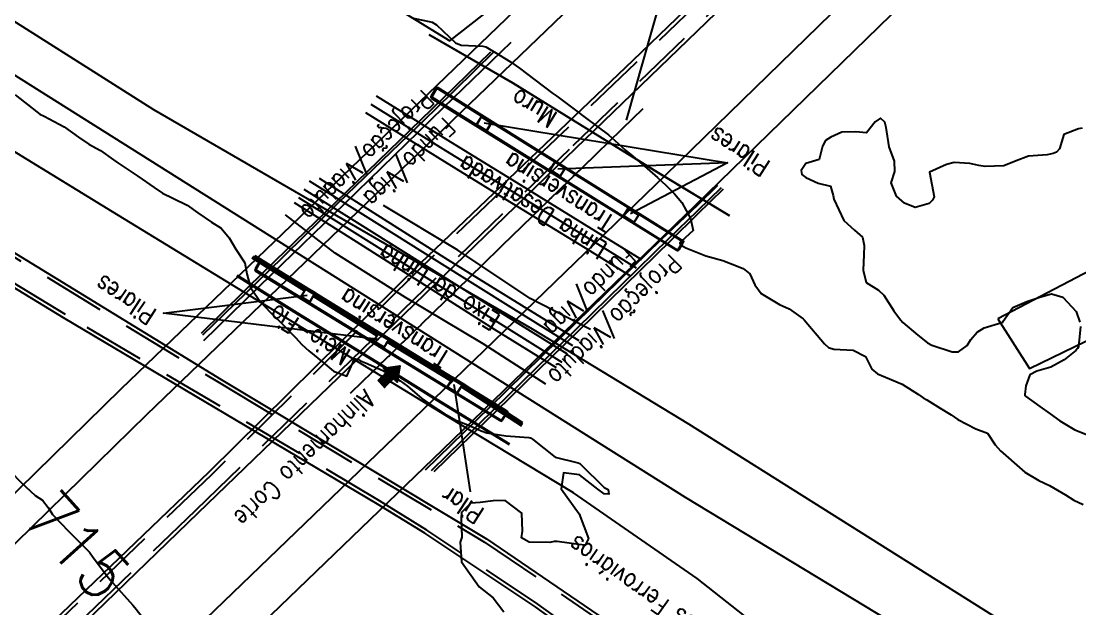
# Model space of a CAD drawing. Header units: metres. Extents: x 298520 to 308411, y 7433745 to 7450750.
# Drawn here: x 306689.3 to 306774.9, y 7435484.2 to 7435531.7 of the extents above; entities that cross this region are included whole.
import ezdxf
from ezdxf.enums import TextEntityAlignment as Align

# ---------------------------------------------------------------- set-up
doc = ezdxf.new("R2010")
doc.units = ezdxf.units.M
doc.header["$LTSCALE"] = 10
for name, pattern in [('CENTER', [2, 1.25, -0.25, 0.25, -0.25]), ('CONTINUO', [0]), ('DASHED', [0.75, 0.5, -0.25]), ('TRACEJADO', [8.7, 8, -0.7]), ('TRACO-PONTO', [9.4, 8, -0.7, 0, -0.7])]:
    doc.linetypes.add(name, pattern=pattern)
doc.layers.get('0').update_dxf_attribs({"color": 45})
for name, color, linetype in [('ALINHAMENTO_SEÇÃO', 45, 'CONTINUO'), ('Canteiro', 45, 'DASHED'), ('Cotas', 45, 'Continuous'), ('Curvas de Nivel 1m', 11, 'Continuous'), ('Curvas de Nivel 5m', 15, 'Continuous'), ('Edificações', 30, 'Continuous'), ('EIXO', 45, 'CENTER'), ('LASTRO', 45, 'Continuous'), ('Linha Férrea', 251, 'TRACKS'), ('MEIO-FIO', 45, 'Continuous'), ('MURETA', 30, 'Continuous'), ('MURO', 30, 'Continuous'), ('PILAR', 45, 'Continuous'), ('Pontes e viadutos', 190, 'Continuous'), ('TEXTO', 45, 'Continuous'), ('TRILHO', 45, 'Continuous'), ('VIADUTO', 190, 'Continuous'), ('Vias Primárias', 230, 'Continuous'), ('VIGA', 190, 'Continuous')]:
    doc.layers.add(name, color=color, linetype=linetype)
doc.styles.add('ROMANS', font='romans', dxfattribs={"height": 0.2})
doc.styles.add('SIMPLEX', font='simplex', dxfattribs={"height": 0.2})
doc.styles.get("Standard").update_dxf_attribs({"font": 'simplex.shx'})
doc.styles.add('Style-STANDARD', font='STANDARD.shx')
doc.linetypes.add('TRACKS', pattern='A,0.15,[130,ltypeshp.shx,S=0.25,R=0,X=0,Y=0],0.15', length=0.3)

# ---------------------------------------------------------------- blocks, each defined once
blk = doc.blocks.new('SIMB_PONTO')
at = {"color": 0}
blk.add_point((0, 0), dxfattribs=at)
for tag in ['desc:', 'cota:', 'pto:']:
    blk.add_attdef(tag, (0, 0), '', height=1)

msp = doc.modelspace()

# ---------------------------------------------------------------- hatches: boundary and pattern name
at = {"layer": 'TEXTO'}
msp.add_hatch(color=256, dxfattribs=at).paths.add_polyline_path([(306718.144, 7435502.642), (306718.874, 7435503.347), (306718.576, 7435503.656), (306719.91, 7435503.834), (306719.686, 7435502.506), (306719.388, 7435502.815), (306718.658, 7435502.11)])

# ---------------------------------------------------------------- linework, layer by layer
at = {"layer": 'ALINHAMENTO_SEÇÃO', "color": 1, "linetype": 'TRACO-PONTO', "flags": 128}
msp.add_lwpolyline([(306715.932, 7435501.624), (306716.917, 7435502.584), (306716.94, 7435502.607), (306716.955, 7435502.621), (306716.978, 7435502.643), (306717.533, 7435503.185), (306717.564, 7435503.214), (306717.566, 7435503.216), (306717.567, 7435503.217), (306717.626, 7435503.275), (306717.771, 7435503.416), (306717.785, 7435503.43), (306717.928, 7435503.569), (306717.94, 7435503.581), (306718.284, 7435503.916), (306718.3, 7435503.931), (306718.345, 7435503.975), (306718.413, 7435504.041), (306718.518, 7435504.144), (306718.977, 7435504.591), (306718.993, 7435504.607), (306719.159, 7435504.769), (306719.175, 7435504.784), (306719.184, 7435504.793), (306719.21, 7435504.818), (306719.228, 7435504.836), (306719.251, 7435504.858), (306719.342, 7435504.946), (306719.513, 7435505.113), (306719.658, 7435505.255), (306719.675, 7435505.271), (306719.707, 7435505.302), (306719.743, 7435505.337), (306719.824, 7435505.417), (306719.849, 7435505.441), (306719.885, 7435505.476), (306719.894, 7435505.484), (306719.914, 7435505.504), (306719.921, 7435505.511), (306720.188, 7435505.771), (306720.205, 7435505.788), (306720.58, 7435506.153), (306720.716, 7435506.285), (306720.81, 7435506.377), (306720.878, 7435506.443), (306720.978, 7435506.541), (306721.009, 7435506.571), (306721.041, 7435506.602), (306721.042, 7435506.603), (306721.082, 7435506.642), (306721.65, 7435507.195), (306721.673, 7435507.218), (306721.684, 7435507.228), (306721.699, 7435507.243), (306722.541, 7435508.063), (306723.733, 7435509.225), (306724.17, 7435509.651), (306724.481, 7435509.953), (306724.76, 7435510.226), (306725.35, 7435510.8), (306725.755, 7435511.195), (306726.508, 7435511.929), (306728.22, 7435513.597), (306728.975, 7435514.332), (306730.664, 7435515.978), (306731.206, 7435516.506), (306731.228, 7435516.528), (306731.245, 7435516.544), (306731.255, 7435516.554), (306731.266, 7435516.564), (306731.821, 7435517.105), (306731.846, 7435517.13), (306731.851, 7435517.134), (306731.855, 7435517.138), (306731.914, 7435517.195), (306732.023, 7435517.302), (306732.034, 7435517.313), (306732.196, 7435517.471), (306732.204, 7435517.478), (306732.69, 7435517.952), (306732.723, 7435517.984), (306733.233, 7435518.48), (306733.244, 7435518.491), (306733.402, 7435518.645), (306733.407, 7435518.65), (306733.431, 7435518.673), (306733.457, 7435518.699), (306733.48, 7435518.721), (306733.498, 7435518.739), (306733.532, 7435518.772), (306733.927, 7435519.157), (306733.937, 7435519.167), (306734.082, 7435519.308), (306734.11, 7435519.335), (306734.127, 7435519.352), (306734.149, 7435519.373), (306734.426, 7435519.643), (306734.436, 7435519.653), (306734.907, 7435520.112), (306734.927, 7435520.132), (306735.07, 7435520.271), (306735.092, 7435520.292), (306735.226, 7435520.423), (306735.259, 7435520.455), (306735.263, 7435520.458), (306735.299, 7435520.494), (306735.843, 7435521.024), (306735.857, 7435521.038), (306735.881, 7435521.061), (306735.892, 7435521.072), (306736.778, 7435521.935), (306736.792, 7435521.948), (306737.89, 7435523.018), (306739.579, 7435524.664)], dxfattribs=at)
at = {"layer": 'Canteiro', "elevation": 711.521}
msp.add_lwpolyline([(306325.169, 7435669.465, -0.017717), (306333.533, 7435666.705, -0.018337), (306349.834, 7435659.988), (306376.476, 7435648.946), (306412.766, 7435634.451), (306447.285, 7435620.83), (306485.399, 7435605.06), (306528.472, 7435587.669), (306575.977, 7435568.437), (306600.842, 7435558.536), (306613.389, 7435553.262), (306628.575, 7435546.58), (306648.01, 7435536.943), (306666.637, 7435526.444), (306684.995, 7435514.926), (306705.293, 7435502.487), (306726.767, 7435489.577), (306740.34, 7435480.311), (306747.23, 7435474.875), (306759.133, 7435465.069), (306768.715, 7435456.447), (306777.704, 7435447.898)], format="xyb", dxfattribs=at)
msp.add_lwpolyline([(306780.235, 7435442.374), (306770.216, 7435452.666), (306759.998, 7435462.2), (306746.043, 7435473.748), (306731.069, 7435484.548), (306722.1, 7435490.541), (306718.266, 7435492.913), (306692.869, 7435507.983), (306672.16, 7435520.61), (306651.711, 7435532.67), (306642.885, 7435537.31), (306626.919, 7435545.093), (306607.837, 7435553.616), (306586.108, 7435562.545), (306562.613, 7435572.092), (306528.321, 7435585.942), (306491.715, 7435600.673), (306457.857, 7435614.395)], dxfattribs=at)
at = {"layer": 'Canteiro'}
msp.add_lwpolyline([(306779.453, 7435567.384), (306755.267, 7435544.056), (306738.97, 7435528.331), (306721.781, 7435511.94), (306704.671, 7435495.017), (306680.822, 7435472.148), (306656.673, 7435448.597), (306631.24, 7435424.34), (306612.75, 7435406.028, -0.001705), (306610.261, 7435403.58, -0.012031), (306608.037, 7435401.509, 0.980764), (306608.904, 7435400.492), (306625.051, 7435416.325), (306643.309, 7435433.862), (306660.062, 7435450.023), (306679.189, 7435468.546), (306689.201, 7435478.436), (306703.401, 7435492.163), (306719.258, 7435507.477), (306733.932, 7435521.675), (306755.089, 7435542.128), (306773.572, 7435559.829), (306790.424, 7435576.064)], format="xyb", dxfattribs=at)
at = {"layer": 'Curvas de Nivel 1m', "flags": 128}
for points, elevation in [([(306720.883, 7435531.992), (306722.511, 7435531.637), (306722.877, 7435531.433), (306724.407, 7435529.985), (306724.861, 7435529.776), (306726.619, 7435529.712), (306726.86, 7435529.66), (306727.55, 7435529.249), (306728.848, 7435528.433), (306729.583, 7435527.923), (306730.829, 7435526.985), (306732.295, 7435525.888), (306732.594, 7435525.666), (306732.809, 7435525.508), (306734.224, 7435524.44), (306734.794, 7435524.014), (306735.003, 7435523.858), (306736.773, 7435522.519), (306737.558, 7435521.828), (306738.2, 7435521.261), (306738.753, 7435520.808), (306739.911, 7435519.798), (306740.736, 7435519.071), (306741.411, 7435518.461), (306742.133, 7435517.769), (306742.712, 7435517.043), (306743.421, 7435515.753), (306743.632, 7435514.802), (306742.674, 7435513.913), (306742.542, 7435513.762), (306742.671, 7435513.6), (306743.039, 7435513.385), (306744.658, 7435512.741), (306746.03, 7435512.349), (306746.649, 7435512.12), (306747.667, 7435511.705), (306748.224, 7435511.281), (306748.63, 7435510.387), (306749.137, 7435509.685), (306750.614, 7435508.811), (306751.393, 7435508.44), (306752.537, 7435507.641), (306752.602, 7435507.574), (306754.266, 7435505.623), (306754.57, 7435505.314), (306755.009, 7435505.175), (306756.568, 7435505.1), (306757.57, 7435504.592), (306758.074, 7435503.577), (306758.547, 7435503.19), (306759.183, 7435502.924), (306760.535, 7435502.345), (306761.845, 7435501.53), (306762.247, 7435501.251), (306762.519, 7435501.083), (306763.616, 7435500.405), (306764.507, 7435499.871), (306765.04, 7435499.495), (306766.496, 7435498.747), (306767.426, 7435498.399), (306768.069, 7435497.456), (306768.476, 7435496.969), (306770.232, 7435495.432), (306770.451, 7435495.244), (306771.589, 7435494.558), (306772.441, 7435494.161), (306773.746, 7435493.387), (306774.427, 7435492.958), (306775.177, 7435492.617)], 713), ([(306688.807, 7435525.77), (306690.565, 7435524.392), (306690.79, 7435524.217), (306691.137, 7435524.035), (306692.775, 7435523.178), (306693.925, 7435522.348), (306694.757, 7435521.789), (306695.693, 7435521.266), (306696.745, 7435520.507), (306697.01, 7435520.307), (306698.732, 7435519.196), (306700.037, 7435518.277), (306700.716, 7435517.811), (306701.552, 7435517.415), (306702.702, 7435516.852), (306703.566, 7435516.231), (306704.685, 7435515.459), (306705.452, 7435514.98), (306706.109, 7435514.198), (306706.659, 7435513.291), (306707.368, 7435512.183), (306707.532, 7435511.283), (306707.842, 7435510.178), (306708.612, 7435509.057), (306709.461, 7435508.161), (306710.586, 7435507.052), (306711.484, 7435506.136), (306711.997, 7435505.558), (306712.562, 7435505.04), (306713.7, 7435504.109), (306714.543, 7435503.406), (306715.623, 7435503.002), (306716.116, 7435504.084), (306716.216, 7435504.424), (306716.556, 7435504.351), (306716.732, 7435504.254), (306717.145, 7435504.071), (306718.544, 7435503.467), (306719.947, 7435502.62), (306720.525, 7435502.196), (306720.722, 7435502.027), (306721.69, 7435501.188), (306722.509, 7435500.627), (306723.503, 7435499.99), (306724.497, 7435499.424), (306725.409, 7435499.056), (306726.489, 7435498.567), (306726.942, 7435498.407), (306728.485, 7435498.177), (306730.352, 7435498.043), (306730.484, 7435498.011), (306730.553, 7435497.979), (306730.631, 7435497.908), (306732.462, 7435496.458), (306734.341, 7435495.975), (306734.454, 7435495.932), (306734.547, 7435495.859), (306736.435, 7435494.005), (306736.535, 7435493.939), (306736.76, 7435493.835), (306736.815, 7435493.446), (306736.428, 7435493.484), (306735.915, 7435493.845), (306734.445, 7435495.029), (306733.133, 7435495.186), (306732.965, 7435493.875), (306734.403, 7435491.86), (306735.168, 7435489.852), (306734.91, 7435489.322), (306734.378, 7435489.37), (306732.631, 7435489.627), (306732.38, 7435489.613), (306732.044, 7435489.55), (306730.379, 7435489.56), (306729.757, 7435489.916), (306729.833, 7435490.471), (306729.773, 7435491.916), (306728.418, 7435492.937), (306727.459, 7435492.902), (306726.415, 7435492.787), (306725.665, 7435492.717), (306724.906, 7435491.975), (306724.864, 7435491.509), (306724.933, 7435489.975), (306724.798, 7435489.557), (306724.895, 7435487.975), (306726.333, 7435485.96), (306727.449, 7435485.068), (306728.313, 7435483.93)], 714), ([(306775.08, 7435523.085), (306774.787, 7435523.007), (306773.617, 7435522.555), (306773.256, 7435521.395), (306773.025, 7435521.132), (306772.759, 7435521.023), (306772.254, 7435520.903), (306770.757, 7435520.799), (306769.753, 7435520.44), (306768.749, 7435520.036), (306767.243, 7435519.968), (306766.749, 7435520.061), (306766.016, 7435520.222), (306764.751, 7435520.301), (306764.13, 7435520.125), (306762.743, 7435519.52), (306763.121, 7435517.516), (306762.998, 7435517.238), (306762.715, 7435516.968), (306761.583, 7435516.663), (306760.715, 7435516.998), (306760.089, 7435517.556), (306759.635, 7435518.66), (306759.945, 7435519.558), (306759.91, 7435520.4), (306759.489, 7435521.563), (306759.235, 7435523.116), (306759.136, 7435523.567), (306758.796, 7435523.872), (306758.356, 7435523.577), (306757.66, 7435522.706), (306756.78, 7435522.765), (306755.653, 7435522.738), (306754.774, 7435522.351), (306754.328, 7435522.066), (306754.09, 7435521.627), (306753.835, 7435520.546), (306752.749, 7435520.224), (306752.362, 7435519.646), (306752.416, 7435519.321), (306752.737, 7435519.076), (306753.748, 7435518.615), (306754.73, 7435518.37), (306754.947, 7435517.618), (306755.014, 7435517.321), (306755.814, 7435515.609), (306756.685, 7435514.824), (306757.337, 7435514.247), (306757.467, 7435513.588), (306757.439, 7435512.811), (306757.372, 7435511.589), (306757.629, 7435510.581), (306758.627, 7435509.954), (306759.05, 7435509.566), (306759.867, 7435508.3), (306760.412, 7435507.552), (306760.6, 7435507.344), (306761.797, 7435506.32), (306762.576, 7435505.71), (306762.936, 7435505.516), (306764.568, 7435504.967), (306765.09, 7435504.973), (306765.783, 7435505.488), (306766.096, 7435505.969), (306766.589, 7435506.573), (306767.157, 7435506.909), (306768.601, 7435507.345), (306768.67, 7435507.381), (306768.714, 7435507.449), (306769.49, 7435508.566), (306770.619, 7435509.051), (306771.762, 7435509.413), (306772.626, 7435509.664), (306773.532, 7435509.391), (306774.612, 7435508.245), (306774.915, 7435507.377)], 712), ([(306774.952, 7435507.022), (306774.79, 7435505.378), (306774.715, 7435505.235), (306774.57, 7435505.089), (306773.629, 7435504.323), (306772.556, 7435503.728), (306771.431, 7435503.417), (306770.868, 7435503.106), (306770.535, 7435502.221), (306770.445, 7435501.51), (306770.469, 7435501.431), (306770.522, 7435501.37), (306771.66, 7435500.558), (306772.508, 7435499.942), (306773.278, 7435499.392), (306774.496, 7435498.646), (306775.67, 7435498.189)], 712)]:
    msp.add_lwpolyline(points, dxfattribs=dict(at, elevation=elevation))
at = {"layer": 'Curvas de Nivel 5m', "elevation": 715, "flags": 128}
msp.add_lwpolyline([(306688.441, 7435495.254), (306689.294, 7435494.401), (306690.422, 7435493.348), (306691.013, 7435492.975), (306691.467, 7435492.374), (306691.823, 7435491.794), (306692.391, 7435491.204), (306693.218, 7435490.352), (306694.372, 7435489.201), (306694.802, 7435488.768), (306695.118, 7435488.329), (306696.339, 7435486.687), (306696.667, 7435486.307), (306698.315, 7435484.479), (306698.479, 7435484.288), (306699.187, 7435483.398)], dxfattribs=at)
at = {"layer": 'Edificações'}
msp.add_lwpolyline([(306702.997, 7435543.038), (306723.955, 7435530.145), (306728.888, 7435534.028)], dxfattribs=at)
msp.add_lwpolyline([(306768.269, 7435507.653), (306770.825, 7435503.625), (306784.438, 7435510.243), (306782.637, 7435515.169)], close=True, dxfattribs=at)
at = {"layer": 'EIXO', "linetype": 'CONTINUO'}
for points in [[(306739.053, 7435511.734, 713.498), (306735.352, 7435514.041, 713.53), (306728.914, 7435517.99, 713.583), (306723.974, 7435521.034, 713.611), (306717.592, 7435524.984, 713.633)], [(306733.473, 7435504.781, 713.52), (306728.493, 7435507.893, 713.544), (306722.502, 7435511.637, 713.561), (306716.704, 7435515.275, 713.565), (306712.178, 7435518.101, 713.575)]]:
    msp.add_polyline3d(points, dxfattribs=at)
at = {"layer": 'LASTRO', "linetype": 'CONTINUO'}
for points in [[(306734.404, 7435505.853, 713.476), (306729.767, 7435508.722, 713.516), (306723.783, 7435512.41, 713.565), (306717.837, 7435516.189, 713.581), (306713.416, 7435519.004, 713.566)], [(306732.573, 7435503.676, 713.427), (306727.572, 7435506.784, 713.546), (306721.646, 7435510.552, 713.569), (306715.882, 7435514.197, 713.563), (306711.388, 7435517.039, 713.587)], [(306735.34, 7435506.792, 713.325), (306730.451, 7435509.297, 713.316), (306724.609, 7435513.197, 713.418), (306718.601, 7435516.816, 713.416)], [(306731.719, 7435502.347, 713.237), (306726.641, 7435505.615, 713.4), (306720.369, 7435509.36, 713.371), (306714.676, 7435512.961, 713.441), (306710.669, 7435516.07, 713.405)]]:
    msp.add_polyline3d(points, dxfattribs=at)
at = {"layer": 'Linha Férrea', "flags": 128}
msp.add_lwpolyline([(307827.162, 7434249.95), (307821.558, 7434258.806), (307819.524, 7434262.43), (307816.304, 7434268.219), (307813.681, 7434272.301), (307811.637, 7434275.461), (307798.221, 7434296.136), (307773.738, 7434334.032), (307761.734, 7434352.011), (307752.472, 7434367.888), (307735.134, 7434393.38), (307710.738, 7434431.015), (307694.807, 7434455.28), (307677.699, 7434482.208), (307665.381, 7434501.663), (307643.884, 7434534.842), (307627.559, 7434562.543), (307613.51, 7434586.874), (307596.955, 7434617.47), (307576.402, 7434659.978), (307564.169, 7434687.319), (307541.059, 7434734.946), (307530.172, 7434758.545), (307516.917, 7434785.92), (307501.763, 7434817.247), (307481.679, 7434859.302), (307459.201, 7434904.199), (307442.79, 7434936.268), (307425.275, 7434968.915), (307411.694, 7434992.242), (307402.565, 7435007.679), (307388.848, 7435028.501), (307366.947, 7435058.298), (307352.497, 7435076.75), (307335.708, 7435095.815), (307323.737, 7435108.404), (307304.876, 7435127.211), (307280.641, 7435149.596), (307260.895, 7435166.247), (307239.502, 7435183.006), (307222.59, 7435195.397), (307206.912, 7435206.431), (307191.542, 7435216.923), (307180.978, 7435223.581), (307147.083, 7435245.035), (307110.179, 7435267.866), (307071.327, 7435292.081), (307013.035, 7435328.917), (306934.22, 7435378.293), (306890.853, 7435406.012), (306860.761, 7435425.266), (306830.445, 7435444.172), (306783.165, 7435474.002), (306743.292, 7435499.125), (306730.646, 7435506.804), (306700.006, 7435524.558), (306649.968, 7435556.158), (306620.536, 7435574.685), (306585.884, 7435596.365), (306549.21, 7435619.443), (306511.464, 7435642.992), (306481.3, 7435662.066), (306449.914, 7435681.79), (306417.31, 7435702.158), (306386.499, 7435720.658), (306359.57, 7435735.78), (306332.265, 7435749.95), (306295.736, 7435767.254), (306254.914, 7435784.832), (306234.551, 7435793.029), (306198.8, 7435806.042), (306177.427, 7435813.736), (306139.201, 7435826.142), (306101.034, 7435838.043), (306051.969, 7435853.031), (306008.186, 7435866.647), (306003.579, 7435868.042), (305974.115, 7435878.736), (305939.654, 7435889.448), (305902.227, 7435900.737), (305881.18, 7435906.223), (305868.578, 7435910.192), (305845.541, 7435919.118), (305815.171, 7435933.297), (305786.711, 7435949.033), (305760.876, 7435966.424), (305735.18, 7435986.894), (305723.755, 7435997.052), (305696.097, 7436025.188), (305678.2, 7436047.897), (305661.02, 7436071.863), (305645.017, 7436096.315), (305622.371, 7436129.703), (305596.142, 7436168.749), (305576.091, 7436198.746), (305559.429, 7436223.15), (305539.44, 7436252.716), (305521.42, 7436279.841), (305512.691, 7436292.824), (305499.486, 7436312.983), (305480.027, 7436341.606), (305460.301, 7436370.83), (305441.558, 7436398.43), (305421.25, 7436428.242), (305402.577, 7436456.088), (305384.092, 7436483.75), (305369.125, 7436505.554), (305351.225, 7436532.173), (305338.344, 7436551.44), (305322.726, 7436574.869), (305306.914, 7436598.296), (305293.244, 7436619.058), (305277.818, 7436644.307), (305263.888, 7436668.981), (305254.713, 7436687.725), (305243.781, 7436710.837), (305233.952, 7436734.393), (305225.106, 7436755.865), (305215.533, 7436780.472), (305201.607, 7436815.682), (305193.173, 7436837.83), (305177.384, 7436877.752), (305166.792, 7436904.686), (305153.942, 7436937.689), (305141.501, 7436969.136), (305130.697, 7436996.497), (305122.016, 7437018.504), (305113.061, 7437043.102), (305101.513, 7437072.011), (305093.245, 7437092.935), (305082.037, 7437121.364), (305073.353, 7437143.916), (305060.568, 7437176.453), (305050.18, 7437206.397), (305043.414, 7437227.867), (305037.467, 7437248.165), (305034.526, 7437261.706), (305031.724, 7437274.104), (305028.718, 7437297.869), (305025.03, 7437326.573), (305023.117, 7437358.555), (305023.119, 7437387.114), (305024.829, 7437414.867), (305027.312, 7437439.505), (305027.407, 7437441.256), (305030.711, 7437462.666), (305036.039, 7437488.902), (305042.465, 7437516.919), (305048.776, 7437544.538), (305055.475, 7437572.1), (305062.866, 7437603.389), (305069.498, 7437630.688), (305077.032, 7437662.821), (305085.46, 7437698.138), (305091.819, 7437727.643), (305097.21, 7437749.95), (305103.918, 7437777.268), (305111.101, 7437807.1), (305121.202, 7437849.915), (305125.406, 7437866.973), (305130.992, 7437888.732), (305137.356, 7437914.575), (305143.477, 7437941.139), (305150.277, 7437969.227), (305155.626, 7437993.858), (305160.498, 7438017.389), (305165.529, 7438047.968), (305167.399, 7438065.921), (305168.452, 7438080.499), (305168.697, 7438098.822), (305168.499, 7438111.609), (305167.442, 7438129.409), (305165.734, 7438144.803), (305163.051, 7438159.253), (305157.36, 7438183.653), (305149.712, 7438209.61), (305142.146, 7438230.516), (305132.877, 7438252.552), (305120.435, 7438277.838), (305109.119, 7438297.22), (305107.007, 7438300.233), (305099.258, 7438311.382), (305091.426, 7438322.415), (305083.384, 7438332.797), (305079.569, 7438337.519), (305074.8, 7438344.056), (305056.823, 7438367.077), (305041.935, 7438386.352), (305023.225, 7438411.978), (305005.975, 7438436.561), (304993.284, 7438456.495), (304983.121, 7438473.171), (304969.538, 7438498.699), (304959.938, 7438517.087), (304947.328, 7438543.432), (304933.09, 7438572.791), (304924.306, 7438590.948), (304918.204, 7438604.464), (304911.783, 7438619.158), (304905.926, 7438632.437), (304900.315, 7438648.46), (304895.834, 7438661.886), (304892.174, 7438674.496), (304887.946, 7438691.238), (304884.694, 7438706.937), (304881.848, 7438723.698), (304879.326, 7438740.134), (304878.187, 7438758.916), (304877.537, 7438778.358), (304877.211, 7438799.094), (304877.455, 7438830.881), (304877.861, 7438863.017), (304878.268, 7438892.702), (304878.595, 7438920.109), (304878.677, 7438952.239), (304877.945, 7438980.303), (304876.318, 7439009.018), (304874.936, 7439022.788), (304873.229, 7439037.841), (304870.14, 7439056.141), (304864.855, 7439082.077), (304859.079, 7439105.013), (304850.377, 7439133.889), (304843.057, 7439154.06), (304836.382, 7439171.237), (304828.249, 7439190.114), (304817.674, 7439211.83), (304806.69, 7439232.736), (304796.364, 7439250.871), (304785.222, 7439269.009), (304772.779, 7439289.097), (304755.7, 7439316.738), (304736.912, 7439345.938), (304718.848, 7439374.335), (304700.222, 7439403.624), (304676.465, 7439440.714), (304659.061, 7439468.061), (304641.493, 7439495.549), (304629.289, 7439514.996), (304612.29, 7439541.915), (304598.786, 7439563.312), (304583.088, 7439588.524), (304568.608, 7439611.383), (304554.371, 7439633.59), (304540.465, 7439656.114), (304527.858, 7439675.88), (304515.488, 7439695.965), (304501.015, 7439718.74), (304492.557, 7439732.179), (304481.09, 7439749.95), (304464.698, 7439773.555), (304458.701, 7439781.55), (304447.468, 7439795.482), (304430.85, 7439814.016), (304417.942, 7439826.867), (304407.625, 7439836.385), (304393.358, 7439848.486), (304380.404, 7439858.342), (304362.661, 7439870.737), (304347.086, 7439880.296), (304333.248, 7439887.82), (304320.73, 7439894.061), (304304.927, 7439900.989), (304286.443, 7439908.157), (304266.642, 7439915.416), (304246.691, 7439922.501), (304225.186, 7439929.977), (304198.999, 7439939.195), (304168.468, 7439950.001), (304152.888, 7439955.629), (304135.919, 7439962.486), (304121.351, 7439968.798), (304105.783, 7439976.385), (304088.736, 7439985.334), (304071.183, 7439995.831), (304051.503, 7440008.737), (304042.509, 7440015.334), (304023.022, 7440030.473), (304002.682, 7440048.64), (303992.184, 7440058.522), (303980.444, 7440070.491), (303965.024, 7440086.226), (303949.368, 7440102.496), (303932.051, 7440120.671), (303917.21, 7440136.166), (303903.071, 7440150.772), (303879.085, 7440174.998), (303863.629, 7440189.711), (303849.061, 7440203.116), (303838.551, 7440211.886), (303825.964, 7440222.577), (303811.471, 7440233.814), (303798.026, 7440243.583), (303789.167, 7440249.782, 0.048699), (303782.733, 7440254.326, -0.013971), (303778.977, 7440256.716, 0.011385), (303767.539, 7440264.078, 0.000455), (303759.243, 7440269.144, 0.004014), (303749.319, 7440275.082, 0.008965), (303739.521, 7440280.605), (303729.166, 7440286.199), (303717.711, 7440292.151), (303693.717, 7440304.367), (303679.104, 7440311.896), (303660.942, 7440321.331), (303642.972, 7440330.918), (303636.468, 7440334.548), (303624.836, 7440341.295), (303611.994, 7440348.943), (303603.079, 7440354.598), (303596.281, 7440359.102), (303587.51, 7440365.427), (303578.605, 7440372.221), (303569.48, 7440379.633), (303558.633, 7440389.129), (303549.894, 7440397.253), (303541.539, 7440405.465), (303534.882, 7440412.293), (303523.465, 7440424.473), (303512.292, 7440437.463), (303502.617, 7440449.258), (303497.008, 7440456.501), (303488.044, 7440468.694), (303481.424, 7440477.682), (303475.375, 7440486.349), (303465.786, 7440500.535), (303456.113, 7440515.599), (303445.613, 7440532.252), (303432.87, 7440552.628), (303423.186, 7440568.064, -0.000757), (303417.987, 7440576.145, 0.007668), (303411.654, 7440585.694), (303403.602, 7440597.441), (303394.768, 7440609.244), (303388.857, 7440616.919), (303381.264, 7440625.91), (303374.43, 7440633.824), (303364.889, 7440644.089), (303358.774, 7440650.239), (303349.646, 7440658.739), (303339.722, 7440667.523), (303332.656, 7440673.464), (303326.724, 7440678.049, -0.018136), (303320.919, 7440682.537, 0.027105), (303312.535, 7440688.782, -0.001525), (303306.785, 7440692.624), (303296.835, 7440699.316), (303291.583, 7440702.647), (303280.845, 7440709.238, 0.008003), (303271.247, 7440714.648, 0.013057), (303255.936, 7440722.447, -0.001991), (303248.373, 7440726.091, 0.012147), (303243.6, 7440728.272, -0.002135), (303237.368, 7440730.971), (303223.7, 7440736.96), (303210.103, 7440742.741), (303193.904, 7440749.566), (303189.82, 7440751.298), (303177.394, 7440756.464), (303158.988, 7440764.273), (303141.646, 7440771.615), (303117.098, 7440781.981), (303101.554, 7440788.524), (303093.446, 7440792.234), (303076.052, 7440800.18), (303054.932, 7440810.372), (303040.156, 7440817.979), (303025.349, 7440825.886), (303013.344, 7440832.756), (303004.06, 7440838.538), (302994.271, 7440845.093), (302982.623, 7440853.413), (302969.58, 7440863.652), (302962.58, 7440869.547), (302953.339, 7440877.801), (302943.024, 7440887.539), (302938.586, 7440892.147), (302933.331, 7440897.537), (302924.321, 7440907.75), (302915.904, 7440917.945), (302907.517, 7440928.751), (302899.78, 7440938.97), (302892.734, 7440949.154), (302888.762, 7440955.109), (302884.574, 7440961.747), (302879.485, 7440969.887), (302873.287, 7440980.614), (302867.777, 7440990.898), (302859.79, 7441006.768), (302851.229, 7441025.298), (302846.823, 7441035.61), (302841.669, 7441047.987), (302837.148, 7441059.318), (302829.38, 7441078.789), (302825.24, 7441088.834), (302821.857, 7441097.357), (302816.249, 7441111.473), (302810.672, 7441125.205), (302804.678, 7441140.046), (302799.05, 7441153.537), (302792.202, 7441169.326), (302786.803, 7441181.368), (302782.699, 7441189.728), (302780.991, 7441193.272, -0.024435), (302778.706, 7441197.526, 0.018839), (302775.042, 7441204.531), (302769.048, 7441215.01), (302764.16, 7441223.098), (302758.012, 7441232.567), (302751.033, 7441242.929), (302746.425, 7441249.467, 0.01417), (302742.29, 7441255.115, -0.010578), (302734.95, 7441264.491, 0.026045), (302726.645, 7441274.447), (302714.77, 7441287.265), (302702.588, 7441299.413), (302690.064, 7441310.886), (302682.561, 7441317.234), (302675.22, 7441323.247), (302666.869, 7441329.42, 0.027574), (302658.671, 7441335.283, -0.011091), (302655.152, 7441337.629, 0.01172), (302645.719, 7441343.898, 0.006642), (302635.246, 7441350.318, 0.010482), (302620.241, 7441358.823, 0.013683), (302599.223, 7441369.429, 0.008553), (302586.726, 7441375.052, 0.011788), (302575.046, 7441379.747, 0.002778), (302570.558, 7441381.4), (302560.876, 7441384.907), (302551.005, 7441388.04), (302546.217, 7441389.527, -0.019135), (302544.903, 7441389.88, 0.019296), (302522.937, 7441395.786, 0.000461), (302511.662, 7441398.344, 0.010049), (302501.513, 7441400.424), (302492.392, 7441402.102), (302485.288, 7441403.295), (302471.447, 7441405.533), (302444.869, 7441409.521), (302415.277, 7441413.929), (302384.345, 7441418.639), (302365.976, 7441421.32), (302360.247, 7441421.986), (302338.704, 7441425.134), (302306.002, 7441430.395), (302286.923, 7441434.198), (302278.604, 7441436.007), (302270.237, 7441438.277), (302260.05, 7441441.209), (302248.718, 7441444.793), (302234.932, 7441449.831), (302225.681, 7441453.688), (302223.91, 7441454.587), (302211.722, 7441460.078), (302198.55, 7441466.939), (302185.194, 7441474.434), (302176.266, 7441480.044), (302166.746, 7441486.088), (302155.705, 7441493.817), (302145.197, 7441501.908), (302133.651, 7441511.457), (302124.111, 7441520.003), (302113.796, 7441530.075), (302104.384, 7441540.03), (302095.467, 7441550.013), (302086.579, 7441560.931), (302077.65, 7441573.115), (302070.772, 7441583.077), (302062.647, 7441595.881), (302055.334, 7441608.401), (302048.687, 7441620.587), (302040.377, 7441636.793), (302032.957, 7441653.052), (302027.217, 7441666.295), (302023.745, 7441674.151), (302020.233, 7441682.946), (302013.855, 7441699.656), (302006.743, 7441720.028), (302000.143, 7441739.465), (301996.81, 7441749.517), (301993.173, 7441760.442), (301988.741, 7441774.004), (301985.313, 7441784.598), (301976.672, 7441811.028), (301970.969, 7441828.13), (301966.757, 7441840.46), (301961.824, 7441854.796), (301956.599, 7441869.324), (301952.694, 7441879.426), (301950.212, 7441885.776), (301947.263, 7441893.123), (301942.827, 7441902.996), (301936.943, 7441915.47), (301925.249, 7441938.089), (301919.939, 7441947.811), (301913.515, 7441959.082), (301904.124, 7441974.92), (301894.52, 7441990.438), (301891.413, 7441995.461), (301886.489, 7442003.183), (301878.67, 7442015.285), (301873.464, 7442023.436), (301865.157, 7442036.288), (301855.839, 7442050.938), (301845.976, 7442066.833), (301838.272, 7442079.461), (301830.416, 7442092.887), (301825.548, 7442101.779), (301821.376, 7442109.453), (301815.662, 7442120.908), (301811.106, 7442130.238), (301807.699, 7442137.999), (301806.423, 7442140.601, 0.023261), (301801.857, 7442152.453, -0.028715), (301797.552, 7442164.003, 0.012936), (301793.732, 7442175.332, -0.025942), (301792.423, 7442179.575, 0.006006), (301789.905, 7442189.062, -0.014708), (301788.14, 7442196.216), (301785.975, 7442206.246), (301784.367, 7442214.306, 0.006026), (301783.559, 7442218.841, -0.007665), (301782.521, 7442224.78, -0.006079), (301780.959, 7442235.44, -0.002739), (301779.703, 7442245.206), (301779.178, 7442249.477), (301778.675, 7442254.381), (301778.065, 7442260.482), (301777.318, 7442271.291), (301776.984, 7442275.413), (301775.911, 7442292.595), (301775.204, 7442301.965), (301774.189, 7442318.205), (301773.646, 7442327.416), (301773.089, 7442335.875), (301772.127, 7442350.268), (301771.292, 7442362.115), (301770.725, 7442371.572), (301769.865, 7442382.07), (301768.552, 7442394.647), (301768.148, 7442398.421), (301767.394, 7442406.074), (301767.009, 7442408.608), (301766.499, 7442411.782), (301764.779, 7442423.533), (301763.465, 7442430.863), (301760.77, 7442444.807), (301759.479, 7442450.076), (301758.259, 7442454.401), (301755.339, 7442466.071), (301751.665, 7442478.105, 0.014406), (301747.843, 7442489.506, -0.000078), (301746.016, 7442494.48), (301743.45, 7442501.467), (301738.686, 7442513.328), (301735.709, 7442520.321), (301732.431, 7442527.285), (301727.104, 7442538.17), (301722.927, 7442546.111, 0.012187), (301718.524, 7442554.109, 0.000535), (301713.357, 7442562.952, 0.014127), (301707.985, 7442571.558, 0.00131), (301703.078, 7442578.904, 0.005502), (301696.107, 7442589.038, 0.012739), (301690.664, 7442596.364, -0.003293), (301687.73, 7442600.161, 0.014011), (301683.494, 7442605.405), (301674.266, 7442616.2), (301665.746, 7442625.395), (301657.648, 7442633.669), (301647.393, 7442643.457), (301636.008, 7442653.979), (301626.6, 7442662.308), (301605.302, 7442680.695), (301585.626, 7442697.221), (301571.106, 7442709.224), (301556.026, 7442721.963), (301546.373, 7442729.879), (301533.385, 7442740.748), (301522.722, 7442749.605), (301509.812, 7442760.238), (301495.057, 7442772.28), (301477.473, 7442786.656), (301465.134, 7442796.879), (301456.431, 7442804.066), (301435.244, 7442821.757), (301421.836, 7442832.858), (301396.975, 7442853.686), (301385.141, 7442863.625), (301370.663, 7442875.779), (301364.72, 7442880.333), (301363.394, 7442881.709), (301340.635, 7442900.571), (301323.028, 7442915.478), (301312.785, 7442924.11), (301300.577, 7442934.699), (301285.849, 7442948.16), (301276.269, 7442957.316), (301270.655, 7442962.881), (301259.99, 7442974.031), (301253.515, 7442981.219), (301247.895, 7442987.531), (301240.384, 7442996.742), (301229.998, 7443009.989), (301221.855, 7443021.632), (301213.131, 7443035.04), (301205.731, 7443047.193), (301200.054, 7443057.202), (301196.13, 7443064.495), (301190.777, 7443075.159), (301186.743, 7443083.781), (301181.573, 7443095.717), (301178.314, 7443103.871), (301173.662, 7443116.191), (301169.173, 7443129.408), (301164.144, 7443147.31, -0.01791), (301159.61, 7443166.203, -0.00496), (301157.559, 7443176.875, -0.011511), (301154.972, 7443193.236, -0.007375), (301153.508, 7443205.472), (301152.718, 7443213.017, -0.00222), (301152.224, 7443222.44), (301151.729, 7443232.749), (301151.603, 7443240.182), (301151.639, 7443249.448), (301151.725, 7443255.841, -0.000163), (301152.025, 7443263.846, -0.011094), (301152.62, 7443273.75), (301153.007, 7443278.435), (301153.225, 7443280.621), (301153.695, 7443286.694, -0.028501), (301154.086, 7443291.63), (301155.314, 7443300.595), (301156.339, 7443307.456), (301157.491, 7443314.977), (301159.202, 7443325.07), (301161.789, 7443338.495), (301165.144, 7443354.564), (301169.449, 7443374.231), (301172.81, 7443391.595), (301174.68, 7443401.171), (301178.924, 7443420.669), (301181.694, 7443433.864), (301184.295, 7443446.536), (301187.696, 7443463.235), (301190.748, 7443479.811), (301192.552, 7443489.809), (301194.095, 7443499.341), (301196.062, 7443513.194), (301197.815, 7443528.847), (301198.978, 7443543.028), (301199.581, 7443554.271), (301200.059, 7443564.719), (301200.282, 7443573.9), (301200.162, 7443588.233), (301199.927, 7443598.374), (301199.281, 7443610.703), (301198.702, 7443618.87), (301198.183, 7443625.385), (301197.204, 7443633.937, -0.007667), (301196.167, 7443643.146, 0.025395), (301194.851, 7443652, -0.01031), (301194.43, 7443654.342), (301193.513, 7443660.134), (301192.135, 7443668.077), (301188.578, 7443684.771), (301185.498, 7443697.176), (301182.785, 7443706.834), (301181.462, 7443711.268), (301177.711, 7443723.713), (301173.808, 7443734.628), (301171.261, 7443741.672), (301169.728, 7443745.668), (301168.223, 7443749.256), (301166.222, 7443754.29), (301158.307, 7443772.479), (301152.394, 7443784.66), (301147.869, 7443793.508), (301140.961, 7443806.331), (301134.742, 7443816.987), (301130.672, 7443823.903), (301127.116, 7443829.58), (301117.999, 7443843.643), (301110.123, 7443855.073), (301103.904, 7443863.685), (301096.373, 7443873.957), (301091.515, 7443880.268), (301082.097, 7443891.988), (301075.191, 7443900.343), (301066.669, 7443910.076), (301057.942, 7443919.52), (301047.68, 7443929.617), (301040.637, 7443936.582), (301031.883, 7443944.37), (301023.758, 7443951.563), (301019.288, 7443955.054), (301009.556, 7443962.804), (300997.58, 7443972.16), (300983.871, 7443982.451), (300964.188, 7443997.461), (300944.108, 7444013.327), (300932.299, 7444022.947), (300914.026, 7444037.339), (300891.313, 7444055.807), (300879.97, 7444064.814), (300848.153, 7444089.828), (300830.362, 7444103.6), (300820.582, 7444111.406), (300808.788, 7444120.923), (300790.074, 7444136.492), (300778.414, 7444146.774), (300770.686, 7444153.71), (300758.584, 7444165.332), (300747.358, 7444176.88), (300740.382, 7444184.133), (300726.752, 7444199.558), (300715.031, 7444213.522), (300701.451, 7444231.207), (300695.757, 7444239.063), (300691.098, 7444245.691), (300688.496, 7444249.683), (300679.245, 7444263.561), (300673.509, 7444272.713), (300665.013, 7444287.411), (300658.593, 7444299.121), (300654.523, 7444306.913), (300645.889, 7444324.778), (300638.775, 7444340.504), (300632.002, 7444357.092), (300623.229, 7444381.315), (300618.039, 7444396.735), (300611.737, 7444416.065), (300609.685, 7444423.435), (300606.998, 7444434.668), (300602.946, 7444451.568), (300599.969, 7444467.01), (300597.626, 7444480.248), (300594.733, 7444500.078), (300593.893, 7444507.369), (300592.267, 7444522.787), (300591.511, 7444531.442), (300590.493, 7444544.959), (300589.841, 7444557.299), (300589.096, 7444574.018), (300588.343, 7444602.107), (300587.685, 7444624.209), (300587.294, 7444638.301), (300586.409, 7444654.83), (300585.213, 7444670.921), (300583.32, 7444689.362), (300581.913, 7444699.787), (300579.93, 7444713.25), (300577.016, 7444730.379), (300574.607, 7444742.839), (300573.261, 7444749.503), (300571.951, 7444755.507), (300567.968, 7444771.617), (300563.223, 7444789.714), (300556.388, 7444811.413), (300552.813, 7444821.862), (300552.051, 7444823.547), (300548.135, 7444834.224), (300543.898, 7444845.238), (300538.737, 7444857.627), (300534.37, 7444867.272, 0.016186), (300529.659, 7444877.358), (300521.065, 7444894.307), (300515.468, 7444904.77), (300506.539, 7444920.708), (300501.331, 7444929.076), (300498.824, 7444933.12), (300487.096, 7444951.631), (300473.997, 7444971.561), (300463.472, 7444987.491), (300453.773, 7445002.708), (300450.06, 7445008.599), (300443.364, 7445019.573), (300432.151, 7445039.253), (300421.263, 7445060.113), (300412.901, 7445077.325), (300404.443, 7445096.117), (300400.04, 7445106.506), (300395.554, 7445118.008), (300385.79, 7445146.048), (300379.043, 7445169.005), (300374.061, 7445187.954), (300369.452, 7445208.366), (300365.384, 7445228.498), (300362.756, 7445242.388), (300361.678, 7445249.758), (300360.143, 7445261.703), (300359.094, 7445273.894), (300358.442, 7445281.783), (300357.503, 7445297.711), (300357.204, 7445314.251), (300357.2, 7445325.495), (300357.632, 7445341.062), (300358.792, 7445365.539), (300359.702, 7445378.899), (300360.824, 7445394.556), (300361.814, 7445408.831), (300364.105, 7445434.807), (300365.553, 7445451.778), (300367.396, 7445471.835), (300368.852, 7445486.766), (300370.027, 7445499.471), (300371.464, 7445515.344), (300372.683, 7445526.312), (300373.395, 7445530.963), (300374.893, 7445547.685), (300376.205, 7445560.819), (300377.581, 7445575.805), (300379.871, 7445599.676), (300382.66, 7445627.08), (300384.233, 7445644.036), (300384.749, 7445648.276), (300386.133, 7445663.647)], format="xyb", dxfattribs=at)
msp.add_lwpolyline([(306390.471, 7435713.951), (306447.374, 7435678.832), (306473.45, 7435662.5), (306508.119, 7435640.292), (306535.382, 7435623.296), (306571.03, 7435601.085), (306585.043, 7435592.746), (306612.137, 7435575.633), (306639.596, 7435558.014), (306682.5, 7435531.303), (306742.99, 7435493.197), (306765.203, 7435479.761), (306800.72, 7435458.684), (306834.593, 7435437.021)], dxfattribs=at)
at = {"layer": 'MEIO-FIO', "linetype": 'TRACEJADO', "flags": 128}
for points in [[(306728.772, 7435497.453), (306722.884, 7435501.066), (306717.99, 7435504.098), (306711.365, 7435508.193), (306706.728, 7435511.096)], [(306728.809, 7435497.508), (306722.934, 7435501.118), (306718.052, 7435504.157), (306711.383, 7435508.264), (306706.79, 7435511.139)]]:
    msp.add_lwpolyline(points, dxfattribs=at)
at = {"layer": 'MURETA', "linetype": 'CONTINUO'}
for points in [[(306707.945, 7435512.591, 714.305), (306712.189, 7435509.91, 714.301), (306712.188, 7435509.934, 714.693)], [(306712.188, 7435509.934, 714.693), (306707.956, 7435512.608, 714.758)], [(306708.042, 7435512.717, 714.751), (306712.271, 7435510.073, 714.706), (306712.188, 7435509.934, 714.693)], [(306708.18, 7435512.772, 713.856), (306712.343, 7435510.168, 713.736), (306712.271, 7435510.073, 714.706)], [(306712.936, 7435509.49, 714.706), (306713.019, 7435509.627, 714.706), (306718.142, 7435506.445, 714.678), (306718.06, 7435506.308, 714.678)], [(306713.019, 7435509.627, 714.706), (306713.068, 7435509.738, 713.741), (306718.212, 7435506.543, 713.476), (306718.142, 7435506.445, 714.678)], [(306712.936, 7435509.49, 714.706), (306712.907, 7435509.467, 714.301), (306718.05, 7435506.272, 714.258), (306718.06, 7435506.308, 714.678)], [(306718.06, 7435506.308, 714.678), (306712.936, 7435509.49, 714.706)], [(306718.931, 7435505.776, 714.68), (306718.895, 7435505.748, 714.258), (306724.026, 7435502.615, 714.228), (306724.04, 7435502.657, 714.641)], [(306718.931, 7435505.776, 714.68), (306719.012, 7435505.913, 714.678), (306724.124, 7435502.791, 714.636), (306724.04, 7435502.657, 714.641)], [(306724.04, 7435502.657, 714.641), (306718.931, 7435505.776, 714.68)], [(306719.012, 7435505.913, 714.678), (306719.065, 7435506.033, 713.502), (306724.2, 7435502.897, 713.627), (306724.124, 7435502.791, 714.636)], [(306729.763, 7435498.963, 714.081), (306724.873, 7435502.148, 714.228), (306724.901, 7435502.172, 714.636)], [(306729.854, 7435499.1, 714.506), (306724.969, 7435502.282, 714.636), (306724.901, 7435502.172, 714.636)], [(306729.787, 7435498.989, 714.51), (306724.901, 7435502.172, 714.636)], [(306729.866, 7435499.235, 713.549), (306725.022, 7435502.391, 713.595), (306724.969, 7435502.282, 714.636)]]:
    msp.add_polyline3d(points, dxfattribs=at)
at = {"layer": 'MURO', "linetype": 'CONTINUO'}
for points in [[(306746.559, 7435515.977, 712.323), (306740.888, 7435519.409, 712.667), (306734.457, 7435523.361, 712.806), (306729.041, 7435526.7, 712.869), (306722.283, 7435530.612, 712.989)], [(306746.607, 7435515.97, 715.127), (306740.959, 7435519.388, 715.251), (306734.669, 7435523.253, 715.862), (306729.07, 7435526.703, 715.986), (306722.336, 7435530.603, 716.073)]]:
    msp.add_polyline3d(points, dxfattribs=at)
at = {"layer": 'PILAR', "linetype": 'CONTINUO'}
for points in [[(306726.125, 7435523.378, 719.526), (306726.108, 7435523.373, 713.18), (306726.503, 7435524.021, 712.903)], [(306726.932, 7435522.889, 719.523), (306726.939, 7435522.867, 713.152), (306726.108, 7435523.373, 713.18)], [(306726.488, 7435523.978, 719.526), (306726.503, 7435524.021, 712.903), (306727.334, 7435523.515, 712.903)], [(306727.295, 7435523.489, 719.503), (306727.334, 7435523.515, 712.903), (306726.939, 7435522.867, 713.152)], [(306732.465, 7435520.331, 719.431), (306732.452, 7435520.353, 712.877), (306732.045, 7435519.7, 713.127)], [(306733.274, 7435519.827, 719.427), (306733.291, 7435519.831, 712.877), (306732.452, 7435520.353, 712.877)], [(306732.07, 7435519.696, 719.434), (306732.045, 7435519.7, 713.127), (306732.884, 7435519.177, 713.075)], [(306732.878, 7435519.192, 719.427), (306732.884, 7435519.177, 713.075), (306733.291, 7435519.831, 712.877)], [(306737.999, 7435515.996, 719.328), (306737.982, 7435515.993, 713.087), (306738.37, 7435516.598, 712.883)], [(306738.362, 7435516.566, 719.314), (306738.37, 7435516.598, 712.883), (306739.227, 7435516.048, 712.883)], [(306738.837, 7435515.462, 719.321), (306738.839, 7435515.443, 713.105), (306737.982, 7435515.993, 713.087)], [(306739.2, 7435516.032, 719.321), (306739.227, 7435516.048, 712.883), (306738.839, 7435515.443, 713.105)], [(306712.189, 7435509.91, 714.301), (306711.907, 7435509.434, 714.316), (306711.926, 7435509.443, 720.143)], [(306712.979, 7435509.618, 720.127), (306713.068, 7435509.738, 713.741), (306712.343, 7435510.168, 713.736), (306712.273, 7435510.033, 720.152)], [(306712.632, 7435509.004, 714.316), (306711.907, 7435509.434, 714.316)], [(306712.907, 7435509.467, 714.301), (306712.632, 7435509.004, 714.316), (306712.633, 7435509.029, 720.143)], [(306718.05, 7435506.272, 714.258), (306717.779, 7435505.82, 714.251), (306717.806, 7435505.825, 720.156)], [(306718.991, 7435505.94, 720.161), (306719.065, 7435506.033, 713.502), (306718.212, 7435506.543, 713.476), (306718.161, 7435506.428, 720.146)], [(306717.779, 7435505.82, 714.251), (306718.632, 7435505.309, 714.251)], [(306718.637, 7435505.337, 720.156), (306718.632, 7435505.309, 714.251), (306718.895, 7435505.748, 714.258)], [(306724.94, 7435502.274, 720.154), (306725.022, 7435502.391, 713.595), (306724.2, 7435502.897, 713.627), (306724.139, 7435502.771, 720.145)], [(306724.026, 7435502.615, 714.228), (306723.731, 7435502.135, 714.239), (306723.752, 7435502.148, 720.151)], [(306723.731, 7435502.135, 714.239), (306724.552, 7435501.628, 714.239)], [(306724.873, 7435502.148, 714.228), (306724.552, 7435501.628, 714.239), (306724.553, 7435501.65, 720.151)]]:
    msp.add_polyline3d(points, dxfattribs=at)
for points in [[(306726.488, 7435523.978, 719.526), (306726.125, 7435523.378, 719.526), (306726.932, 7435522.889, 719.523), (306727.295, 7435523.489, 719.503)], [(306733.274, 7435519.827, 719.427), (306732.878, 7435519.192, 719.427), (306732.07, 7435519.696, 719.434), (306732.465, 7435520.331, 719.431)], [(306738.362, 7435516.566, 719.314), (306737.999, 7435515.996, 719.328), (306738.837, 7435515.462, 719.321), (306739.2, 7435516.032, 719.321)], [(306712.979, 7435509.618, 720.127), (306712.273, 7435510.033, 720.152), (306711.926, 7435509.443, 720.143), (306712.633, 7435509.029, 720.143)], [(306718.991, 7435505.94, 720.161), (306718.637, 7435505.337, 720.156), (306717.806, 7435505.825, 720.156), (306718.161, 7435506.428, 720.146)], [(306724.94, 7435502.274, 720.154), (306724.139, 7435502.771, 720.145), (306723.752, 7435502.148, 720.151), (306724.553, 7435501.65, 720.151)]]:
    msp.add_polyline3d(points, close=True, dxfattribs=at)
at = {"layer": 'Pontes e viadutos'}
msp.add_lwpolyline([(306610.075, 7435420.84), (306613.666, 7435420.405), (306640.058, 7435446.568), (306665.66, 7435470.896), (306697.377, 7435501.982), (306718.711, 7435522.498), (306746.792, 7435549.544), (306776.604, 7435578.323), (306800.428, 7435601.323), (306808.469, 7435608.87), (306808.331, 7435612.046)], dxfattribs=at)
at = {"layer": 'Pontes e viadutos', "elevation": 727.48}
msp.add_lwpolyline([(306629.032, 7435402.483), (306628.807, 7435406.116), (306638.076, 7435415.111), (306661.456, 7435437.343), (306689.878, 7435464.785), (306722.616, 7435496.322), (306743.832, 7435516.837), (306768.558, 7435540.965), (306789.672, 7435561.24), (306809.074, 7435580.181), (306821.476, 7435592.04), (306823.741, 7435591.803)], dxfattribs=at)
at = {"layer": 'TEXTO', "linetype": 'CONTINUO', "flags": 128}
for points in [[(306718.607, 7435503.66), (306718.607, 7435503.624)], [(306718.707, 7435503.673), (306718.705, 7435503.522)], [(306718.808, 7435503.687), (306718.803, 7435503.421)], [(306718.884, 7435502.329), (306718.908, 7435503.7)], [(306718.986, 7435502.427), (306719.008, 7435503.714)], [(306719.087, 7435502.525), (306719.108, 7435503.727)], [(306719.189, 7435502.623), (306719.209, 7435503.74)], [(306719.291, 7435502.722), (306719.309, 7435503.754)], [(306719.392, 7435502.81), (306719.409, 7435503.767)], [(306719.491, 7435502.709), (306719.509, 7435503.78)], [(306719.589, 7435502.607), (306719.61, 7435503.794)], [(306719.687, 7435502.513), (306719.71, 7435503.807)], [(306719.799, 7435503.173), (306719.81, 7435503.82)], [(306718.292, 7435502.784), (306718.287, 7435502.494)], [(306718.394, 7435502.883), (306718.385, 7435502.393)], [(306718.495, 7435502.981), (306718.483, 7435502.291)], [(306718.581, 7435502.189), (306718.597, 7435503.079)], [(306718.681, 7435502.132), (306718.699, 7435503.177)], [(306718.782, 7435502.231), (306718.8, 7435503.276)], [(306718.19, 7435502.686), (306718.189, 7435502.596)]]:
    msp.add_lwpolyline(points, dxfattribs=at)
at = {"layer": 'TEXTO', "linetype": 'CONTINUO'}
for points in [[(306792.06, 7435713.321, 0), (306738.214, 7435523.715, 0)], [(306726.736, 7435523.493, 0), (306746.397, 7435520.27, 0), (306732.678, 7435519.753, 0)], [(306746.397, 7435520.27, 0), (306738.556, 7435516.141, 0)], [(306718.209, 7435505.979, 0), (306700.804, 7435508.11, 0), (306712.424, 7435509.547, 0)], [(306725.619, 7435493.64, 0), (306724.297, 7435502.322, 0)]]:
    msp.add_polyline3d(points, dxfattribs=at)
msp.add_polyline3d([(306718.144, 7435502.642, 0), (306718.874, 7435503.347, 0), (306718.576, 7435503.656, 0), (306719.91, 7435503.834, 0), (306719.686, 7435502.506, 0), (306719.388, 7435502.815, 0), (306718.658, 7435502.11, 0)], close=True, dxfattribs=at)
at = {"layer": 'TRILHO', "linetype": 'CONTINUO'}
for points in [[(306739.476, 7435512.413, 713.684), (306735.773, 7435514.721, 713.708), (306729.333, 7435518.671, 713.763), (306724.394, 7435521.715, 713.792), (306718.013, 7435525.664, 713.818)], [(306738.629, 7435511.056, 713.682), (306734.931, 7435513.361, 713.722), (306728.495, 7435517.308, 713.773), (306723.554, 7435520.354, 713.8), (306717.171, 7435524.303, 713.818)], [(306733.897, 7435505.459, 713.708), (306728.917, 7435508.571, 713.734), (306722.926, 7435512.315, 713.752), (306717.129, 7435515.954, 713.756), (306712.601, 7435518.78, 713.759)], [(306733.049, 7435504.102, 713.701), (306728.069, 7435507.215, 713.724), (306722.077, 7435510.959, 713.74), (306716.28, 7435514.597, 713.744), (306711.754, 7435517.423, 713.761)]]:
    msp.add_polyline3d(points, dxfattribs=at)
at = {"layer": 'VIADUTO', "linetype": 'TRACEJADO', "flags": 128}
for points in [[(306703.862, 7435506.495), (306709.056, 7435511.587), (306714.741, 7435517.092), (306722.509, 7435524.614), (306727.27, 7435529.237)], [(306703.975, 7435506.348), (306709.234, 7435511.438), (306714.915, 7435517.016), (306722.779, 7435524.595), (306727.532, 7435529.272)], [(306722.48, 7435495.378), (306727.529, 7435500.342), (306734.287, 7435506.918), (306741.669, 7435514.135), (306743.994, 7435516.392), (306745.925, 7435518.267)], [(306722.687, 7435495.282), (306727.716, 7435500.209), (306734.376, 7435506.709), (306741.86, 7435514.019), (306743.989, 7435516.1), (306746.096, 7435518.161)]]:
    msp.add_lwpolyline(points, dxfattribs=at)
at = {"layer": 'Vias Primárias'}
for points in [[(306791.622, 7435443.771), (306772.552, 7435462.59), (306756.836, 7435476.451), (306743.944, 7435486.617), (306733.952, 7435493.562), (306725.178, 7435498.887), (306696.682, 7435516.295), (306665.706, 7435535.305), (306651.826, 7435543.212), (306631.173, 7435553.552), (306609.775, 7435562.847), (306566.486, 7435580.255), (306542.359, 7435589.956), (306513.027, 7435601.763), (306476.694, 7435616.294), (306431.131, 7435634.847), (306405.825, 7435645.146), (306368.502, 7435660.253), (306359.819, 7435663.947, -0.006029), (306343.03, 7435671.328, 0.041398), (306324.889, 7435677.817, 0.053224)], [(306810.472, 7435606.736), (306802.445, 7435599.203), (306778.636, 7435576.217), (306748.823, 7435547.437), (306720.741, 7435520.39), (306699.416, 7435499.882), (306667.692, 7435468.791), (306642.096, 7435444.468), (306615.749, 7435418.349, -0.034505), (306609.838, 7435413.02)], [(306779.245, 7435567.6), (306755.059, 7435544.272), (306738.762, 7435528.547), (306721.572, 7435512.156), (306704.461, 7435495.232), (306680.614, 7435472.364), (306656.464, 7435448.813), (306631.031, 7435424.555), (306612.539, 7435406.241, -0.001705), (306610.052, 7435403.794, -0.012031), (306607.838, 7435401.733, 0.988165), (306609.106, 7435400.269), (306625.26, 7435416.11), (306643.517, 7435433.646), (306660.271, 7435449.808), (306679.399, 7435468.332), (306689.411, 7435478.222), (306703.61, 7435491.948), (306719.466, 7435507.261), (306734.14, 7435521.459), (306755.297, 7435541.912), (306773.78, 7435559.612), (306790.633, 7435575.849)]]:
    msp.add_lwpolyline(points, format="xyb", dxfattribs=at)
for points, elevation in [([(306325.253, 7435669.753, -0.017717), (306333.637, 7435666.986, -0.018331), (306349.953, 7435660.263), (306376.589, 7435649.224), (306412.877, 7435634.73), (306447.398, 7435621.108), (306485.512, 7435605.338), (306528.584, 7435587.948), (306576.089, 7435568.716), (306600.955, 7435558.814), (306613.507, 7435553.538), (306628.702, 7435546.851), (306648.15, 7435537.208), (306666.79, 7435526.702), (306685.153, 7435515.181), (306705.448, 7435502.743), (306726.929, 7435489.829), (306740.518, 7435480.553), (306747.419, 7435475.109), (306759.329, 7435465.296), (306768.919, 7435456.667), (306777.917, 7435448.11)], 711.521), ([(306669.056, 7435300.449), (306645.499, 7435335.348), (306634.382, 7435352.05), (306618.888, 7435375.835, -0.110085), (306616.101, 7435383.281, -0.132216), (306617.792, 7435396.836, -0.079497), (306622.802, 7435405.087), (306635.69, 7435417.595), (306659.073, 7435439.83), (306687.487, 7435467.264), (306720.224, 7435498.8), (306741.432, 7435519.307), (306766.162, 7435543.439), (306787.277, 7435563.714)], 727.48)]:
    msp.add_lwpolyline(points, format="xyb", dxfattribs=dict(at, elevation=elevation))
at = {"layer": 'Vias Primárias', "elevation": 711.521}
msp.add_lwpolyline([(306780.018, 7435442.167), (306770.006, 7435452.452), (306759.8, 7435461.974), (306745.859, 7435473.51), (306730.898, 7435484.301), (306721.938, 7435490.288), (306718.111, 7435492.656), (306692.715, 7435507.726), (306672.006, 7435520.352), (306651.565, 7435532.408), (306642.75, 7435537.042), (306626.792, 7435544.821), (306607.719, 7435553.34), (306585.995, 7435562.267), (306562.5, 7435571.814), (306528.209, 7435585.664), (306491.603, 7435600.395), (306457.744, 7435614.117)], dxfattribs=at)
at = {"layer": 'VIGA', "linetype": 'CONTINUO'}
for points in [[(306704.069, 7435505.898, 721.554), (306709.548, 7435511.247, 721.534), (306715.469, 7435516.984, 721.241), (306723.453, 7435524.732, 720.973), (306728.919, 7435530.023, 720.512)], [(306722.462, 7435525.558, 719.606), (306722.41, 7435525.579, 720.043), (306722.435, 7435525.629, 720.047), (306722.47, 7435525.472, 720.868), (306722.518, 7435525.55, 720.87), (306722.482, 7435525.717, 720.05), (306722.787, 7435526.237, 720.071), (306722.944, 7435526.274, 720.888), (306722.992, 7435526.353, 720.883), (306722.838, 7435526.326, 720.072), (306722.86, 7435526.37, 720.068), (306722.913, 7435526.308, 719.619)], [(306742.842, 7435513.84, 719.766), (306722.838, 7435526.326, 720.072)], [(306742.882, 7435513.898, 719.757), (306722.86, 7435526.37, 720.068)], [(306722.992, 7435526.353, 720.883), (306742.792, 7435513.967, 720.553)], [(306742.394, 7435513.132, 719.766), (306722.41, 7435525.579, 720.043)], [(306722.435, 7435525.629, 720.047), (306742.429, 7435513.177, 719.78)], [(306742.277, 7435513.186, 720.583), (306722.47, 7435525.472, 720.868)], [(306721.984, 7435495.413, 721.584), (306727.199, 7435500.506, 721.525), (306734.209, 7435507.372, 721.078), (306741.058, 7435514.054, 720.685), (306743.999, 7435516.875, 720.44), (306745.637, 7435518.446, 720.304)], [(306742.366, 7435513.168, 719.342), (306742.394, 7435513.132, 719.766), (306742.429, 7435513.177, 719.78), (306742.277, 7435513.186, 720.583), (306742.334, 7435513.263, 720.585), (306742.487, 7435513.256, 719.759), (306742.792, 7435513.755, 719.74), (306742.738, 7435513.89, 720.553), (306742.792, 7435513.967, 720.553), (306742.842, 7435513.84, 719.766), (306742.882, 7435513.898, 719.757), (306742.817, 7435513.895, 719.326)], [(306708.23, 7435511.577, 720.16), (306708.183, 7435511.594, 720.597), (306708.208, 7435511.644, 720.601), (306708.244, 7435511.487, 721.421), (306708.292, 7435511.565, 721.423), (306708.256, 7435511.732, 720.604), (306708.551, 7435512.264, 720.609), (306708.708, 7435512.3, 721.427), (306708.755, 7435512.379, 721.422), (306708.602, 7435512.352, 720.61), (306708.624, 7435512.396, 720.606), (306708.655, 7435512.362, 720.157)], [(306728.599, 7435500.064, 720.639), (306708.602, 7435512.352, 720.61)], [(306728.638, 7435500.122, 720.63), (306708.624, 7435512.396, 720.606)], [(306728.545, 7435500.186, 721.426), (306708.755, 7435512.379, 721.422)], [(306728.11, 7435499.348, 720.626), (306708.183, 7435511.594, 720.597)], [(306728.146, 7435499.393, 720.64), (306708.208, 7435511.644, 720.601)], [(306727.993, 7435499.402, 721.443), (306708.244, 7435511.487, 721.421)], [(306728.083, 7435499.375, 720.202), (306728.11, 7435499.348, 720.626), (306728.146, 7435499.393, 720.64), (306727.993, 7435499.402, 721.443), (306728.051, 7435499.479, 721.445), (306728.204, 7435499.473, 720.619), (306728.549, 7435499.979, 720.613), (306728.49, 7435500.109, 721.426), (306728.545, 7435500.186, 721.426), (306728.599, 7435500.064, 720.639), (306728.638, 7435500.122, 720.63), (306728.588, 7435500.121, 720.199)]]:
    msp.add_polyline3d(points, dxfattribs=at)
for points in [[(306742.366, 7435513.168, 719.342), (306742.817, 7435513.895, 719.326), (306738.827, 7435516.363, 719.318), (306732.871, 7435520.115, 719.46), (306726.973, 7435523.753, 719.559), (306722.913, 7435526.308, 719.619), (306722.462, 7435525.558, 719.606), (306726.516, 7435523.04, 719.547), (306732.476, 7435519.348, 719.448), (306738.36, 7435515.67, 719.349)], [(306728.083, 7435499.375, 720.202), (306728.588, 7435500.121, 720.199), (306724.531, 7435502.604, 720.167), (306718.658, 7435506.235, 720.169), (306712.714, 7435509.879, 720.167), (306708.655, 7435512.362, 720.157), (306708.23, 7435511.577, 720.16), (306712.228, 7435509.128, 720.17), (306718.197, 7435505.471, 720.172), (306724.054, 7435501.864, 720.17)]]:
    msp.add_polyline3d(points, close=True, dxfattribs=at)

# ---------------------------------------------------------------- block references
at = {"layer": 'TEXTO'}
ref = msp.add_blockref('SIMB_PONTO', (306718.658, 7435502.11), dxfattribs=dict(at, xscale=0.09999999999999999, yscale=0.09999999999999999, zscale=0.09999999999999999, rotation=44.00000000701844))
ref.add_attrib('PONTO', '391', (306718.676, 7435503.1), dxfattribs={"layer": '0', "color": 1, "height": 0.075, "rotation": 43.92774, "style": 'SIMPLEX', "width": 0.8})

# ---------------------------------------------------------------- texts
at = {"layer": 'Cotas', "style": 'Style-STANDARD'}
msp.add_text('715', height=4, rotation=312.17178, dxfattribs=at).set_placement((306693.844, 7435489.296, 715), align=Align.MIDDLE_CENTER)
at = {"layer": 'TEXTO', "style": 'ROMANS', "width": 0.8}
for s, rotation, p in [('Projeção/Viaduto', 224.46798, (306721.763, 7435526.268)), ('Muro', 148.59936, (306732.755, 7435524.297)), ('Fundo/Viga', 224.22266, (306723.493, 7435524.024)), ('Pilares', 147, (306749.992, 7435520.333)), ('Linha Desativada', 147.93515, (306736.81, 7435513.672)), ('Transversina', 147.93515, (306737.371, 7435515.898)), ('Eixo da Linha', 147.93515, (306728.131, 7435507.895)), ('Fundo/Viga', 224.03799, (306738.085, 7435513.534)), ('Projeção/Viaduto', 224.46798, (306741.789, 7435512.972)), ('Pilares', 147, (306700.356, 7435508.341)), ('Transversina', 147.93515, (306724.096, 7435504.9)), ('Meio-Fio', 148.4621, (306716.042, 7435505.087)), ('Alinhamento Corte', 224, (306717.031, 7435502.006)), ('Pilar', 147, (306726.846, 7435492.23)), ('Av. União dos Ferroviários', 144.85786, (306751.644, 7435477.892))]:
    msp.add_text(s, height=1.5, rotation=rotation, dxfattribs=at).set_placement(p)

doc.saveas('drawing.dxf')
